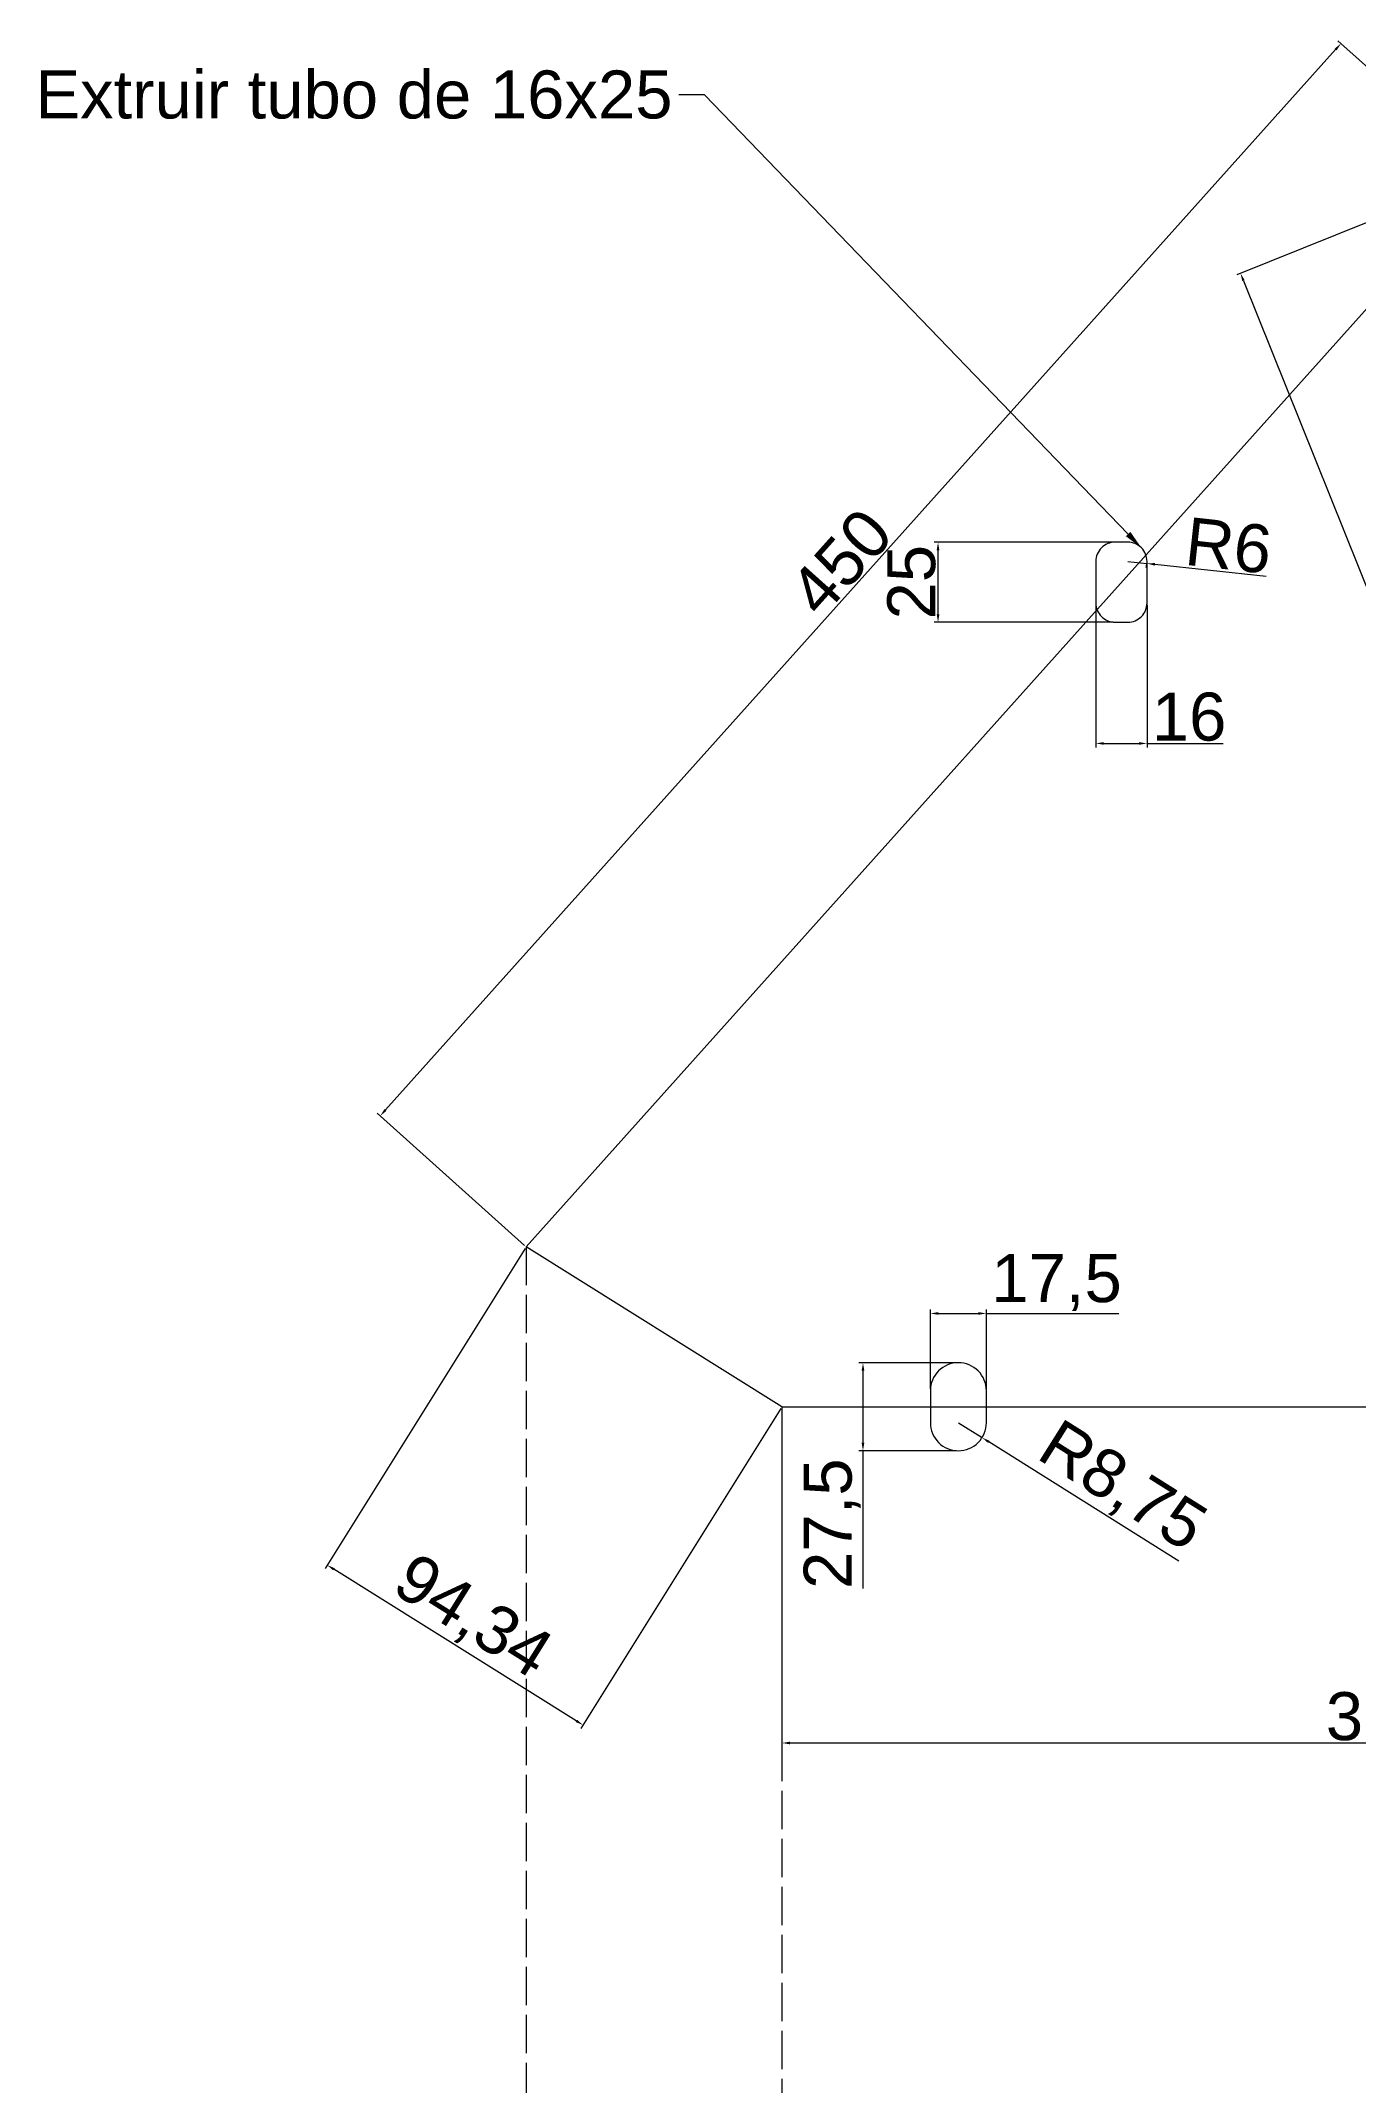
# Model space of a CAD drawing. Header units: millimetres. Extents: x -296 to 1613, y -870 to 575.
# Drawn here: x -128 to 283, y -243 to 396 of the extents above; entities that cross this region are included whole.
import ezdxf
from ezdxf import colors
from ezdxf.entities.mleader import LeaderData, LeaderLine
from ezdxf.math import Vec2, Vec3

# ---------------------------------------------------------------- set-up
doc = ezdxf.new("R2010")
doc.units = ezdxf.units.MM
doc.linetypes.add('ACAD_ISO02W100', pattern=[15, 12, -3])
doc.layers.get('0').update_dxf_attribs({"true_color": 0xc2ced6})
doc.layers.add('No visibles', color=7, linetype='ACAD_ISO02W100', true_color=0x6bfa85)
doc.styles.get("Standard").update_dxf_attribs({"font": 'arial.ttf', "height": 15})
doc.dimstyles.new('ISO-25', dxfattribs={"dimtxt": 2.5, "dimasz": 2.5, "dimexe": 1.25, "dimexo": 0.625, "dimtad": 1, "dimtxsty": 'Standard', "dimcen": 2.5, "dimadec": 0, "dimazin": 0, "dimtfac": 1, "dimtmove": 0, "dimatfit": 3, "dimfxl": 1, "dimarcsym": 0})

# ---------------------------------------------------------------- blocks, each defined once
blk = doc.blocks.new('*D4')
at = {"color": 0, "lineweight": -2, "transparency": 16777216}
for p, q in [((-20.69, 61.43), (276.32, 392.81)), ((323.13, 354.22), (277.06, 395.51)), ((22.78, 19.11), (-23.28, 60.4))]:
    blk.add_line(p, q, dxfattribs=at)
at = {"color": 0, "transparency": 16777216}
for points in [[(276.01, 393.09), (276.63, 392.53), (277.99, 394.67)], [(-21, 61.71), (-20.37, 61.15), (-22.35, 59.57)]]:
    blk.add_solid(points, dxfattribs=at)
at = {"layer": 'Defpoints', "color": 0, "transparency": 16777216}
for p in [(277.99, 394.67), (323.59, 353.8, -216.05), (23.25, 18.7, -216.05)]:
    blk.add_point(p, dxfattribs=at)
at = {"color": 0, "transparency": 16777216, "insert": (121.65, 232.65), "char_height": 15, "attachment_point": 5, "rotation": 48.13138}
blk.add_mtext('450', dxfattribs=at)
blk = doc.blocks.new('*D6')
at = {"color": 0, "lineweight": -2, "transparency": 16777216}
for p, q in [((103.25, -31.93), (103.25, -137.63)), ((478.25, -31.93), (478.25, -137.63)), ((105.75, -136.38), (475.75, -136.38))]:
    blk.add_line(p, q, dxfattribs=at)
at = {"color": 0, "transparency": 16777216}
for points in [[(105.75, -135.97), (105.75, -136.8), (103.25, -136.38)], [(475.75, -135.97), (475.75, -136.8), (478.25, -136.38)]]:
    blk.add_solid(points, dxfattribs=at)
at = {"layer": 'Defpoints', "color": 0, "transparency": 16777216}
for p in [(103.25, -31.3, -216.05), (478.25, -31.3, -216.05), (478.25, -136.38)]:
    blk.add_point(p, dxfattribs=at)
at = {"color": 0, "transparency": 16777216, "insert": (290.75, -128.1), "char_height": 15, "attachment_point": 5}
blk.add_mtext('375', dxfattribs=at)
blk = doc.blocks.new('*D7')
at = {"color": 0, "lineweight": -2, "transparency": 16777216}
for p, q in [((22.92, 18.17), (-39.59, -81.85)), ((102.92, -31.83), (40.41, -131.85)), ((38.95, -129.46), (-36.81, -82.11))]:
    blk.add_line(p, q, dxfattribs=at)
at = {"color": 0, "transparency": 16777216}
for points in [[(-36.59, -81.76), (-37.03, -82.47), (-38.93, -80.79)], [(39.17, -129.11), (38.73, -129.82), (41.07, -130.79)]]:
    blk.add_solid(points, dxfattribs=at)
at = {"layer": 'Defpoints', "color": 0, "transparency": 16777216}
for p in [(23.25, 18.7, -216.05), (103.25, -31.3, -216.05), (-38.93, -80.79)]:
    blk.add_point(p, dxfattribs=at)
at = {"color": 0, "transparency": 16777216, "insert": (6.18, -97.61), "char_height": 15, "attachment_point": 5, "rotation": 327.99462}
blk.add_mtext('94,34', dxfattribs=at)
blk = doc.blocks.new('*D8')
at = {"color": 0, "lineweight": -2, "transparency": 16777216}
for p, q in [((323.01, 353.57), (245.43, 322.41)), ((247.52, 320.56), (400.32, -59.91)), ((477.67, -31.54), (400.09, -62.69))]:
    blk.add_line(p, q, dxfattribs=at)
at = {"color": 0, "transparency": 16777216}
for points in [[(247.91, 320.71), (247.14, 320.4), (246.59, 322.88)], [(400.7, -59.75), (399.93, -60.06), (401.25, -62.23)]]:
    blk.add_solid(points, dxfattribs=at)
at = {"layer": 'Defpoints', "color": 0, "transparency": 16777216}
for p in [(323.59, 353.8, -216.05), (478.25, -31.3, -216.05), (401.25, -62.23)]:
    blk.add_point(p, dxfattribs=at)
at = {"color": 0, "transparency": 16777216, "insert": (331.61, 133.41), "char_height": 15, "attachment_point": 5, "rotation": 291.88049}
blk.add_mtext('415', dxfattribs=at)
blk = doc.blocks.new('*D23')
at = {"color": 0, "lineweight": -2, "transparency": 16777216}
for p, q in [((201.36, 219.23), (201.36, 174.72)), ((217.36, 219.23), (217.36, 174.72)), ((203.86, 175.97), (214.86, 175.97)), ((217.36, 175.97), (241.18, 175.97))]:
    blk.add_line(p, q, dxfattribs=at)
at = {"color": 0, "transparency": 16777216}
for points in [[(203.86, 176.38), (203.86, 175.55), (201.36, 175.97)], [(214.86, 176.38), (214.86, 175.55), (217.36, 175.97)]]:
    blk.add_solid(points, dxfattribs=at)
at = {"layer": 'Defpoints', "color": 0, "transparency": 16777216}
for p in [(201.36, 219.85, -216.05), (217.36, 219.85, -216.05), (217.36, 175.97)]:
    blk.add_point(p, dxfattribs=at)
at = {"color": 0, "transparency": 16777216, "insert": (230.52, 184.25), "char_height": 15, "attachment_point": 5}
blk.add_mtext('16', dxfattribs=at)
blk = doc.blocks.new('*D25')
at = {"color": 0, "lineweight": -2, "transparency": 16777216}
for p, q in [((206.74, 238.85), (150.79, 238.85)), ((152.04, 216.35), (152.04, 236.35)), ((206.74, 213.85), (150.79, 213.85))]:
    blk.add_line(p, q, dxfattribs=at)
at = {"color": 0, "transparency": 16777216}
for points in [[(151.62, 236.35), (152.46, 236.35), (152.04, 238.85)], [(151.62, 216.35), (152.46, 216.35), (152.04, 213.85)]]:
    blk.add_solid(points, dxfattribs=at)
at = {"layer": 'Defpoints', "color": 0, "transparency": 16777216}
for p in [(152.04, 238.85), (207.36, 238.85, -216.05), (207.36, 213.85, -216.05)]:
    blk.add_point(p, dxfattribs=at)
at = {"color": 0, "transparency": 16777216, "insert": (143.75, 226.35), "char_height": 15, "attachment_point": 5, "rotation": 90}
blk.add_mtext('25', dxfattribs=at)
blk = doc.blocks.new('*D26')
at = {"color": 0, "lineweight": -2, "transparency": 16777216}
for p, q in [((211.36, 232.85), (217.33, 232.2)), ((254.61, 228.12), (219.81, 231.93))]:
    blk.add_line(p, q, dxfattribs=at)
blk.add_arc((211.36, 232.85), 6, 341.82578, 354.03169, dxfattribs=at)
at = {"color": 0, "transparency": 16777216}
blk.add_solid([(219.86, 232.34), (219.77, 231.51), (217.33, 232.2)], dxfattribs=at)
at = {"layer": 'Defpoints', "color": 0, "transparency": 16777216}
for p in [(211.36, 232.85, -216.05), (217.33, 232.2, -216.05)]:
    blk.add_point(p, dxfattribs=at)
at = {"color": 0, "transparency": 16777216, "insert": (242.87, 237.74), "char_height": 15, "attachment_point": 5, "rotation": 353.7624}
blk.add_mtext('R6', dxfattribs=at)
blk = doc.blocks.new('*D27')
at = {"color": 0, "lineweight": -2, "transparency": 16777216}
for p, q in [((157.76, -17.55), (127.32, -17.55)), ((128.57, -20.05), (128.57, -42.55)), ((157.76, -45.05), (127.32, -45.05)), ((128.57, -45.05), (128.57, -88.14))]:
    blk.add_line(p, q, dxfattribs=at)
at = {"color": 0, "transparency": 16777216}
for points in [[(128.15, -20.05), (128.99, -20.05), (128.57, -17.55)], [(128.15, -42.55), (128.99, -42.55), (128.57, -45.05)]]:
    blk.add_solid(points, dxfattribs=at)
at = {"layer": 'Defpoints', "color": 0, "transparency": 16777216}
for p in [(158.39, -17.55), (128.57, -45.05), (158.39, -45.05)]:
    blk.add_point(p, dxfattribs=at)
at = {"color": 0, "transparency": 16777216, "insert": (118.93, -67.85), "char_height": 15, "attachment_point": 5, "rotation": 90}
blk.add_mtext('27,5', dxfattribs=at)
blk = doc.blocks.new('*D28')
at = {"color": 0, "lineweight": -2, "transparency": 16777216}
for p, q in [((149.64, -25.68), (149.64, -0.9)), ((152.14, -2.15), (164.64, -2.15)), ((167.14, -25.68), (167.14, -0.9)), ((167.14, -2.15), (208.55, -2.15))]:
    blk.add_line(p, q, dxfattribs=at)
at = {"color": 0, "transparency": 16777216}
for points in [[(152.14, -1.74), (152.14, -2.57), (149.64, -2.15)], [(164.64, -1.74), (164.64, -2.57), (167.14, -2.15)]]:
    blk.add_solid(points, dxfattribs=at)
at = {"layer": 'Defpoints', "color": 0, "transparency": 16777216}
for p in [(167.14, -2.15), (149.64, -26.3, -216.05), (167.14, -26.3, -216.05)]:
    blk.add_point(p, dxfattribs=at)
at = {"color": 0, "transparency": 16777216, "insert": (189.09, 7.48), "char_height": 15, "attachment_point": 5}
blk.add_mtext('17,5', dxfattribs=at)
blk = doc.blocks.new('*D29')
at = {"color": 0, "lineweight": -2, "transparency": 16777216}
for p, q in [((158.39, -36.3), (165.8, -40.96)), ((227.27, -79.6), (167.91, -42.29))]:
    blk.add_line(p, q, dxfattribs=at)
at = {"color": 0, "transparency": 16777216}
blk.add_solid([(168.13, -41.94), (167.69, -42.64), (165.8, -40.96)], dxfattribs=at)
at = {"layer": 'Defpoints', "color": 0, "transparency": 16777216}
for p in [(158.39, -36.3, -216.05), (165.8, -40.96, -216.05)]:
    blk.add_point(p, dxfattribs=at)
at = {"color": 0, "transparency": 16777216, "insert": (209.25, -56.89), "char_height": 15, "attachment_point": 5, "rotation": 327.85249}
blk.add_mtext('R8,75', dxfattribs=at)

msp = doc.modelspace()

# ---------------------------------------------------------------- linework, layer by layer
for p, q in [((23.25, 18.695, -216.049), (323.591, 353.8, -216.049)), ((103.25, -31.305, -216.049), (23.25, 18.695, -216.049)), ((158.387, -17.555, -216.049), (158.387, -17.555, -216.049)), ((103.25, -31.305, -216.049), (478.25, -31.305, -216.049)), ((158.387, -45.055, -216.049), (158.387, -45.055, -216.049))]:
    msp.add_line(p, q)
at = {"elevation": -216.049}
for points in [[(207.364, 213.851), (211.364, 213.851, 0.4142136), (217.364, 219.851), (217.364, 232.851, 0.4142136), (211.364, 238.851), (207.364, 238.851, 0.4142136), (201.364, 232.851), (201.364, 219.851, 0.4142136)], [(158.387, -17.555, 0.4142136), (149.637, -26.305), (149.637, -36.305, 0.4142136), (158.387, -45.055, 0.4142136), (167.137, -36.305), (167.137, -26.305, 0.4142136)]]:
    msp.add_lwpolyline(points, format="xyb", close=True, dxfattribs=at)
at = {"layer": 'No visibles'}
for p, q in [((23.25, 18.695, -216.049), (23.25, -287.801, -216.049)), ((103.25, -31.305, -216.049), (103.25, -315.541, -216.049))]:
    msp.add_line(p, q, dxfattribs=at)

# ---------------------------------------------------------------- dimensions: what is measured, and where the dimension line sits
for p1, p2, distance, picture, middle in [((23.25, 18.695, -216.049), (323.591, 353.8, -216.049), 61.239, '*D4', (121.648, 232.649)), ((323.591, 353.8, -216.049), (478.25, -31.305, -216.049), -82.978, '*D8', (331.606, 133.411)), ((103.25, -31.305, -216.049), (23.25, 18.695, -216.049), 117.316, '*D7', (6.181, -97.615))]:
    dim = msp.add_aligned_dim(p1=p1, p2=p2, distance=distance, dimstyle='ISO-25')
    dim.commit()
    dim.dimension.update_dxf_attribs({"geometry": picture, "text_midpoint": middle})
for center, mpoint, picture, middle in [((211.364, 232.851, -216.049), (217.328, 232.199, -216.049), '*D26', (241.972, 229.506)), ((158.387, -36.305, -216.049), (165.795, -40.961, -216.049), '*D29', (204.125, -65.049))]:
    dim = msp.add_radius_dim(center=center, mpoint=mpoint, dimstyle='ISO-25')
    dim.commit()
    dim.dimension.update_dxf_attribs({"geometry": picture, "text_midpoint": middle, "dimtype": 164})
for base, p1, p2, picture, middle in [((152.039, 238.851), (207.364, 213.851, -216.049), (207.364, 238.851, -216.049), '*D25', (143.755, 226.351)), ((128.57, -45.055), (158.387, -17.555), (158.387, -45.055), '*D27', (118.93, -67.846))]:
    dim = msp.add_linear_dim(base=base, p1=p1, p2=p2, angle=90, dimstyle='ISO-25')
    dim.commit()
    dim.dimension.update_dxf_attribs({"geometry": picture, "text_midpoint": middle})
for base, p1, p2, picture, middle in [((217.364, 175.967), (201.364, 219.851, -216.049), (217.364, 219.851, -216.049), '*D23', (230.521, 184.251)), ((167.137, -2.155), (149.637, -26.305, -216.049), (167.137, -26.305, -216.049), '*D28', (189.094, 7.484)), ((478.25, -136.384), (103.25, -31.305, -216.049), (478.25, -31.305, -216.049), '*D6', (290.75, -128.096))]:
    dim = msp.add_linear_dim(base=base, p1=p1, p2=p2, dimstyle='ISO-25')
    dim.commit()
    dim.dimension.update_dxf_attribs({"geometry": picture, "text_midpoint": middle})

# ---------------------------------------------------------------- leaders
ml = msp.add_multileader_mtext('Standard')
ml.set_content('Extruir tubo de 16x25', color=256)
ml.set_leader_properties()
ml.build(insert=Vec2(0, 0))
ml.multileader.update_dxf_attribs({"arrow_head_size": 6})
ctx = ml.context
ctx.base_point, ctx.char_height, ctx.arrow_head_size, ctx.plane_origin = Vec3(-129.673, 378.632, -216.049), 15, 6, Vec3(215.606, 237.094, -216.049)
ctx.text_align_type = 2
notes = []
notes.append((ctx, [(0, (1, 1, 0), (79.026, 378.632, -216.049), (-1, 0), 8, [(0, [(215.606, 237.094, -216.049)], 0, [])])]))
ctx.mtext.insert, ctx.mtext.alignment, ctx.mtext.flow_direction = Vec3(69.026, 386.26, -216.049), 3, 5
for ctx, leaders in notes:
    for number, flags, end, landing, length, lines in leaders:
        leader = LeaderData()
        leader.index, (leader.has_last_leader_line, leader.has_dogleg_vector, leader.attachment_direction) = number, flags
        leader.last_leader_point, leader.dogleg_vector, leader.dogleg_length = Vec3(end), Vec3(landing), length
        for number, points, colour, breaks in lines:
            line = LeaderLine()
            line.index, line.vertices, line.color, line.breaks = number, Vec3.list(points), colors.encode_raw_color(colour), breaks
            leader.lines.append(line)
        ctx.leaders.append(leader)

doc.saveas('drawing.dxf')
